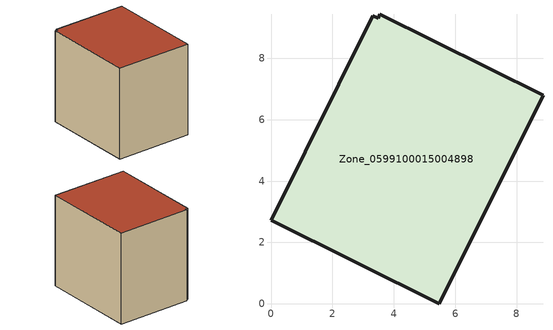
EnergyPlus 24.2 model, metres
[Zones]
Zone_0599100015004898
 floor ground (C_G): 0,2.73 3.31,9.38 3.49,9.3 3.54,9.44 8.86,6.79 5.47,0 z1.1
 wall outside (C_F): 0,2.73 5.47,0 8.86,6.79 3.54,9.44 3.49,9.3 3.31,9.38 0,2.73 z1.1:8.37
 roof outside (C_R): 3.31,9.38 0,2.73 5.47,0 8.86,6.79 3.54,9.44 3.49,9.3 z8.37
[BUILDING]
Pand.0599100015004898: North Axis=0; Terrain=City; Loads Convergence Tolerance Value=0.04; Temperature Convergence Tolerance Value=0.4; Solar Distribution=FullExterior; Maximum Number of Warmup Days=25; Minimum Number of Warmup Days=1
[Site:Location]
Rotterdam.The.Hague.AP_ZH_NLD Design_Conditions: Latitude=51.96; Longitude=4.45; Time Zone=1; Elevation=-4.5
[SITE:GROUNDTEMPERATURE:BUILDINGSURFACE]
18, 18, 18, 18, 18, 18, 18, 18, 18, 18, 18, 18
[MATERIAL] Thermal Absorptance=0.9; Solar Absorptance=0.7; Visible Absorptance=0.7
Name | Roughness | Thickness | Conductivity | Density | Specific Heat
G.TC.1946-1964 | MediumSmooth | 0.15 | 1 | 540 | 1210
F.TC.1946-1964 | Rough | 0.3 | 0.857143 | 1920 | 840
R.TC.1946-1964 | MediumRough | 0.2 | 0.235294 | 1500 | 1000
[CONSTRUCTION]
C_G: G.TC.1946-1964
C_F: F.TC.1946-1964
C_R: R.TC.1946-1964
[ZONE]
Zone_0599100015004898: Type=1; Multiplier=1; Ceiling Height=Autocalculate; Volume=Autocalculate; Floor Area=autocalculate; Part of Total Floor Area=Yes
[ZONEINFILTRATION:DESIGNFLOWRATE]
Infil_Zone_0599100015004898: Zone or ZoneList or Space or SpaceList=Zone_0599100015004898; Schedule=AlwaysOn; Design Flow Rate Calculation Method=Flow/Area; Flow Rate per Floor Area=0.003; Constant Term Coefficient=1; Temperature Term Coefficient=0; Velocity Term Coefficient=0; Velocity Squared Term Coefficient=0
[HVACTEMPLATE:ZONE:IDEALLOADSAIRSYSTEM]
Zone_0599100015004898: Maximum Heating Supply Air Temperature=50; Minimum Cooling Supply Air Temperature=13; Maximum Heating Supply Air Humidity Ratio=0.0156; Minimum Cooling Supply Air Humidity Ratio=0.0077; Heating Limit=NoLimit; Cooling Limit=NoLimit; Dehumidification Control Type=ConstantSensibleHeatRatio; Cooling Sensible Heat Ratio=0.7; Dehumidification Setpoint=60; Humidification Control Type=None; Humidification Setpoint=30; Outdoor Air Method=None; Outdoor Air Flow Rate per Person=0.00944; Outdoor Air Flow Rate per Zone Floor Area=0; Outdoor Air Flow Rate per Zone=0; Demand Controlled Ventilation Type=None; Outdoor Air Economizer Type=NoEconomizer; Heat Recovery Type=None; Sensible Heat Recovery Effectiveness=0.7; Latent Heat Recovery Effectiveness=0.65
[ZONECONTROL:THERMOSTAT]
ThermostatControl_Zone_0599100015004898: Zone or ZoneList=Zone_0599100015004898; Control Type Schedule=DualSetpointControlType; Control 1=Thermostat_Zone_0599100015004898; Temperature Difference Between Cutout And Setpoint=0
[THERMOSTATSETPOINT:DUALSETPOINT]
Thermostat_Zone_0599100015004898: Heating Setpoint Temperature Schedule=HeatingSetpoint_Zone_0599100015004898; Cooling Setpoint Temperature Schedule=CoolingSetpoint_Zone_0599100015004898
[SCHEDULE:COMPACT]
HeatingSetpoint_Zone_0599100015004898: Through: 12/31, For: AllDays, Until: 24:00, 21
CoolingSetpoint_Zone_0599100015004898: Through: 12/31, For: AllDays, Until: 24:00, 24
DualSetpointControlType: Through: 12/31, For: AllDays, Until: 24:00, 4
AlwaysOn: Through: 12/31, For: AllDays, Until: 24:00, 1
